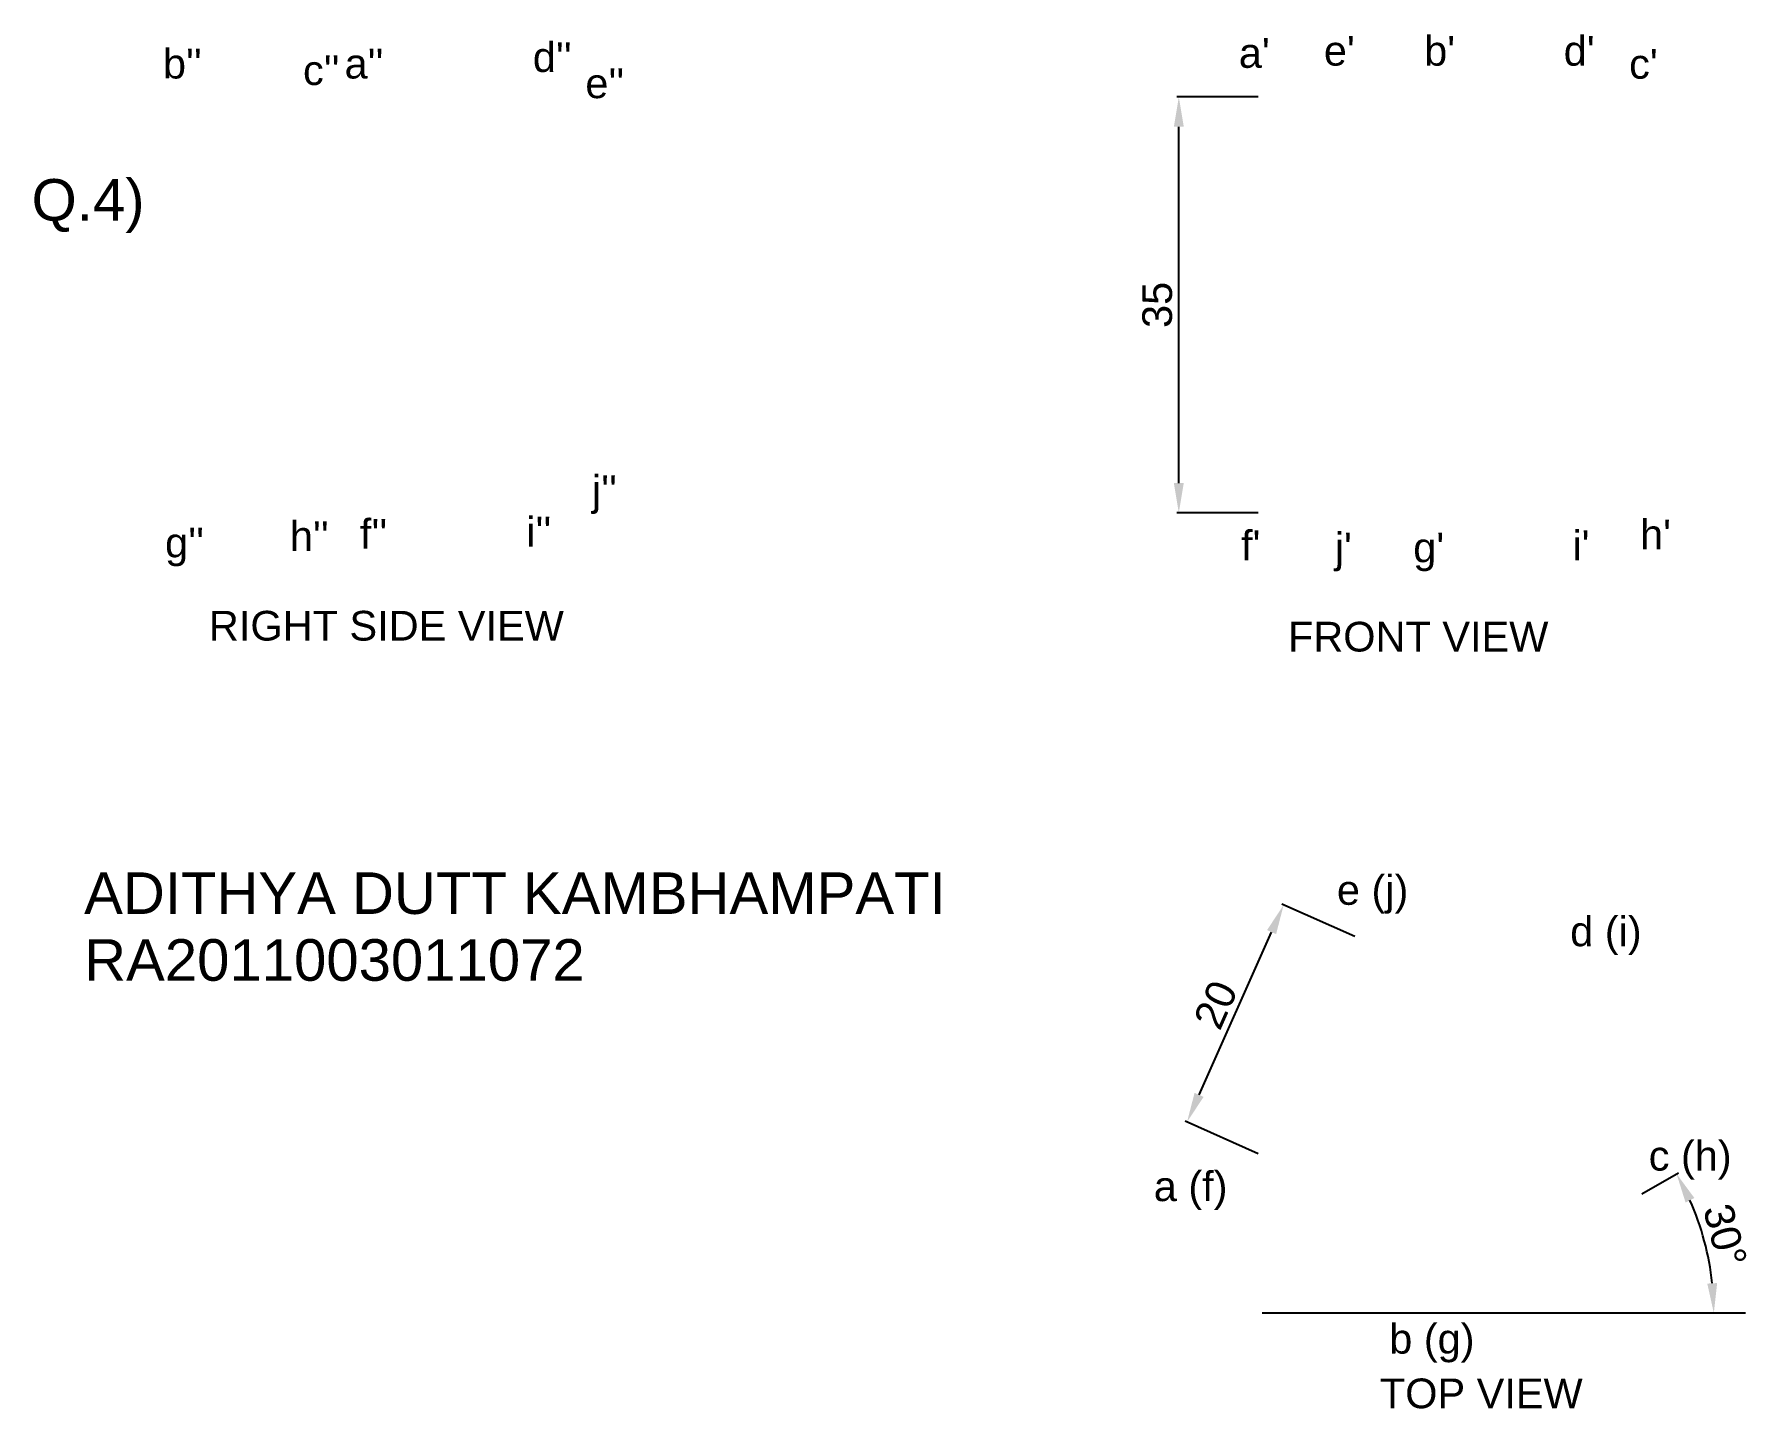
# Paper-space layout 'q4' of a CAD drawing. Header units: millimetres. Extents: x 58 to 203, y 60 to 175.
import ezdxf

# ---------------------------------------------------------------- set-up
doc = ezdxf.new("R2010")
doc.units = ezdxf.units.MM
doc.header["$MEASUREMENT"] = 0
doc.header["$PDMODE"] = 33
doc.header["$PDSIZE"] = 5
doc.styles.get("Standard").update_dxf_attribs({"font": 'arial.ttf'})
doc.dimstyles.new('', dxfattribs={"dimtxt": 2.5, "dimasz": 2.5, "dimexe": 0.18, "dimexo": 0.0625, "dimgap": 0.53, "dimtad": 1, "dimdec": 0, "dimdsep": 46, "dimtxsty": 'Standard', "dimcen": 2.5, "dimadec": 0, "dimazin": 0, "dimtfac": 1, "dimtdec": 0, "dimtmove": 0, "dimatfit": 3, "dimfxl": 1, "dimtolj": 1, "dimtzin": 0, "dimarcsym": 0})

# ---------------------------------------------------------------- blocks, each defined once
blk = doc.blocks.new('*D13')
at = {"color": 0, "linetype": 'ByBlock', "lineweight": -2, "transparency": 16777216}
for p, q in [((169.1630270682551, 99.31419085386247), (163.0103264864892, 102.0535496449793)), ((156.0568734150387, 85.99329154048172), (162.1579230611753, 99.6964734051192)), ((161.0282942067395, 81.04328170101203), (154.8755936249735, 83.78264049212888))]:
    blk.add_line(p, q, dxfattribs=at)
at = {"color": 0, "transparency": 16777216}
for points in [[(161.7772791204909, 99.8659470064008), (162.5385670018597, 99.52699980383761), (163.1747646688648, 101.9803370492257)], [(155.6762294743543, 86.16276514176332), (156.4375173557231, 85.82381793920013), (155.0400318073492, 83.70942789637523)]]:
    blk.add_solid(points, dxfattribs=at)
at = {"layer": 'Defpoints', "color": 0, "transparency": 16777216}
for p in [(163.1747646688648, 101.9803370492257), (169.2201236593578, 99.28876981367024), (161.0853907978421, 81.01786066081979)]:
    blk.add_point(p, dxfattribs=at)
at = {"color": 0, "transparency": 16777216, "insert": (157.457140061236, 93.57962475130843), "char_height": 2.5, "attachment_point": 5, "rotation": 65.99999999999906}
blk.add_mtext('\\A1;20', dxfattribs=at)
blk = doc.blocks.new('*D14')
at = {"color": 0, "linetype": 'ByBlock', "lineweight": -2, "transparency": 16777216}
for p, q in [((161.0228907978413, 169.9858731387714), (154.170378676725, 169.9858731387714)), ((154.350378676725, 137.4858731387714), (154.350378676725, 167.4858731387714)), ((161.0228907978413, 134.9858731387714), (154.170378676725, 134.9858731387714))]:
    blk.add_line(p, q, dxfattribs=at)
at = {"color": 0, "transparency": 16777216}
for points in [[(153.9337120100583, 167.4858731387714), (154.7670453433917, 167.4858731387714), (154.350378676725, 169.9858731387714)], [(153.9337120100583, 137.4858731387714), (154.7670453433917, 137.4858731387714), (154.350378676725, 134.9858731387714)]]:
    blk.add_solid(points, dxfattribs=at)
at = {"layer": 'Defpoints', "color": 0, "transparency": 16777216}
for p in [(154.350378676725, 169.9858731387714), (161.0853907978413, 169.9858731387714), (161.0853907978413, 134.9858731387714)]:
    blk.add_point(p, dxfattribs=at)
at = {"color": 0, "transparency": 16777216, "insert": (152.5430935471206, 152.4858731387714), "char_height": 2.5, "attachment_point": 5, "rotation": 90}
blk.add_mtext('\\A1;35', dxfattribs=at)
blk = doc.blocks.new('*D15')
at = {"color": 0, "linetype": 'ByBlock', "lineweight": -2, "transparency": 16777216}
blk.add_line((193.3229219708143, 77.66649853364244), (196.3979882999471, 79.4418889065432), dxfattribs=at)
blk.add_arc((175.9482873073889, 67.63524853364243), 23.43328074580161, 6.115552834112076, 23.88444716588779, dxfattribs=at)
at = {"color": 0, "transparency": 16777216}
for points in [[(197.0033899184883, 76.93444098649088), (197.7462764768175, 77.31201747661987), (196.2421037272659, 79.3518889065432)], [(199.6642841510209, 70.15391538718592), (198.8321372743133, 70.10946294034477), (199.3815680531905, 67.63524853364243)]]:
    blk.add_solid(points, dxfattribs=at)
at = {"layer": 'Defpoints', "color": 0, "transparency": 16777216}
for p in [(193.2687953830778, 77.63524853364244), (199.0255638643661, 71.70439503190843), (161.3753597426474, 67.63524853364243), (175.9482873073889, 67.63524853364244), (202.0617080364711, 67.63524853364243)]:
    blk.add_point(p, dxfattribs=at)
at = {"color": 0, "transparency": 16777216, "insert": (200.3288017565941, 74.16798769136226), "char_height": 2.5, "attachment_point": 5, "rotation": 284.99999999999994}
blk.add_mtext('\\A1;30°', dxfattribs=at)

psp = doc.layouts.new('q4')

# ---------------------------------------------------------------- linework, layer by layer
psp.add_line((161.3753597426473, 67.63524853364243), (202.0617080364711, 67.63524853364243))

# ---------------------------------------------------------------- texts
for s, height, p in [("a'", 2.5, (159.4012455603988, 172.4417702641862)), ("e'", 2.5, (166.5586421209409, 172.6251470830457)), ("b'", 2.5, (175.0006993689792, 172.6251465512089)), ("d'", 2.5, (186.7461711150718, 172.6251476148826)), ("b''", 2.5, (68.83936531404947, 171.5424756104908)), ("c''", 2.5, (80.63030322771397, 170.9902167427828)), ("a''", 2.5, (84.13073735136709, 171.5424756104908)), ("d''", 2.5, (99.97481033555823, 172.0947350100357)), ("c'", 2.5, (192.2518597757687, 171.5248877653993)), ("e''", 2.5, (104.3964127040008, 169.8856979436928)), ('Q.4)', 3.5, (57.78536069457982, 159.5768588325959)), ("j''", 2.5, (104.9491123492378, 135.6456247449694)), ("f''", 2.5, (85.42037159243546, 131.9638968329014)), ("i''", 2.5, (99.42211069032123, 132.1479831221374)), ("h'", 2.5, (193.1694745525515, 131.9155517982928)), ("g''", 2.5, (69.02360026464385, 131.2275511441204)), ("h''", 2.5, (79.52490263560321, 131.7798105436653)), ("f'", 2.5, (159.5847685157553, 130.9986687676691)), ("j'", 2.5, (167.4762568977237, 130.8152924806463)), ("g'", 2.5, (174.0830845921964, 130.8152924806465)), ("i'", 2.5, (187.4802629364981, 130.998669299506)), ('RIGHT SIDE VIEW', 2.5, (72.70826543398175, 124.2322673666195)), ('FRONT VIEW', 2.5, (163.5353359212811, 123.3118353886024)), ('ADITHYA DUTT KAMBHAMPATI', 3.5, (62.20696176138563, 101.2214657888468)), ('e (j)', 2.5, (167.6567053873546, 101.9914570731529)), ('d (i)', 2.5, (187.293664213779, 98.50730283319115)), ('RA2011003011072', 3.5, (62.20696176138563, 95.59902376974719)), ('c (h)', 2.5, (193.9004919082518, 79.61951761434318)), ('a (f)', 2.5, (152.2407745341307, 77.05224587316832)), ('b (g)', 2.5, (172.0612563159118, 64.21588663545708)), ('TOP VIEW', 2.5, (171.2731400660555, 59.6179357023135))]:
    psp.add_text(s, height=height).set_placement(p)

# ---------------------------------------------------------------- dimensions: what is measured, and where the dimension line sits
dim = psp.add_linear_dim(base=(154.350378676725, 169.9858731387714), p1=(161.0853907978412, 134.9858731387714), p2=(161.0853907978412, 169.9858731387714), angle=90, dimstyle='', override={"dimlfac": -1})
dim.commit()
dim.dimension.update_dxf_attribs({"geometry": '*D14', "text_midpoint": (152.5430935471206, 152.4858731387714)})
dim = psp.add_aligned_dim(p1=(161.0853907978421, 81.01786066081979), p2=(169.2201236593578, 99.28876981367023), distance=6.6174692675863716, dimstyle='', override={"dimlfac": -1})
dim.commit()
dim.dimension.update_dxf_attribs({"geometry": '*D13', "text_midpoint": (157.457140061236, 93.57962475130843)})
dim = psp.add_angular_dim_2l(base=(199.0255638643661, 71.70439503190843), line1=((175.9482873073889, 67.63524853364243), (193.2687953830778, 77.63524853364243)), line2=((161.3753597426473, 67.63524853364243), (202.0617080364711, 67.63524853364243)), dimstyle='')
dim.commit()
dim.dimension.update_dxf_attribs({"geometry": '*D15', "text_midpoint": (200.3288017565941, 74.16798769136224)})

doc.saveas('drawing.dxf')
